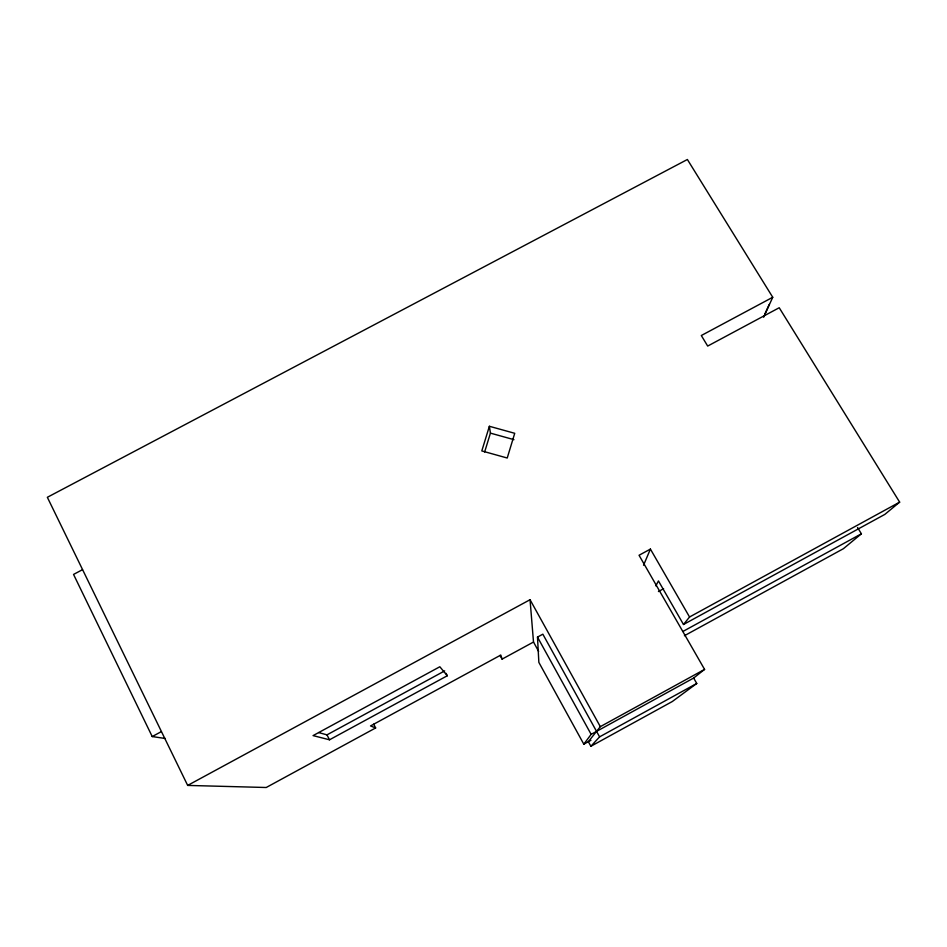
<?xml version="1.0" encoding="UTF-8"?>
<svg xmlns="http://www.w3.org/2000/svg" width="947" height="947" viewBox="0 0 947 947"><rect width="100%" height="100%" fill="white"/><g stroke="black" fill="none" stroke-linecap="round" stroke-linejoin="round"><path stroke-width="1.42" d="M484.651 451.968L490.428 433.134L489.374 426.28L514.73 433.3L507.225 458.017L481.798 450.926L489.374 426.28M643.546 565.252L650.411 549.094L689.546 616.994L683.497 624.499L658.449 580.925L655.845 585.873M764.975 313.777L769.236 304.425M763.649 317.233L772.74 297.275L687.38 159.498L47.35 497.293L187.672 785.418L266.214 787.502L375.639 727.947L373.686 724.171M704.58 669.399L600.315 726.657L588.347 741.69L590.881 746.283L599.581 736.861L542.844 634.182L537.494 637.094L538.855 662.379L583.814 744.176L591.141 734.351L693.654 678.04L704.58 669.399L639.047 555.262L650.411 549.094M857.556 527.515L861.391 533.8L843.375 548.715L684.397 635.733M772.74 297.275L701.313 335.522L707.681 346.069L779.215 307.739L899.65 502.135L884.853 514.387L683.497 624.499M693.654 678.04L696.755 683.462L672.358 701.49L590.881 746.283M583.814 744.176L590.94 740.27M599.581 736.861L696.755 683.462M689.546 616.994L899.65 502.135M682.917 631.46L861.391 533.8M318.677 732.576L326.975 734.86L444.688 670.89M447.292 675.756L439.834 666.759L313.066 735.606L329.509 739.796L447.292 675.756L445.99 673.317M500.063 655.407L502.088 659.124L533.504 642.03L530.048 599.711L187.672 785.418M658.425 591.532L663.61 588.703M82.507 569.668L73.546 574.427L152.218 736.553L160.872 731.877M152.218 736.553L165.382 738.506M490.428 433.134L513.937 439.657M375.639 727.947L370.537 725.935L500.785 655.075L502.088 659.124M530.048 599.711L600.315 726.657M537.494 637.094L591.141 734.351M533.504 642.03L538.642 651.382M326.975 734.86L329.509 739.796"/></g></svg>
